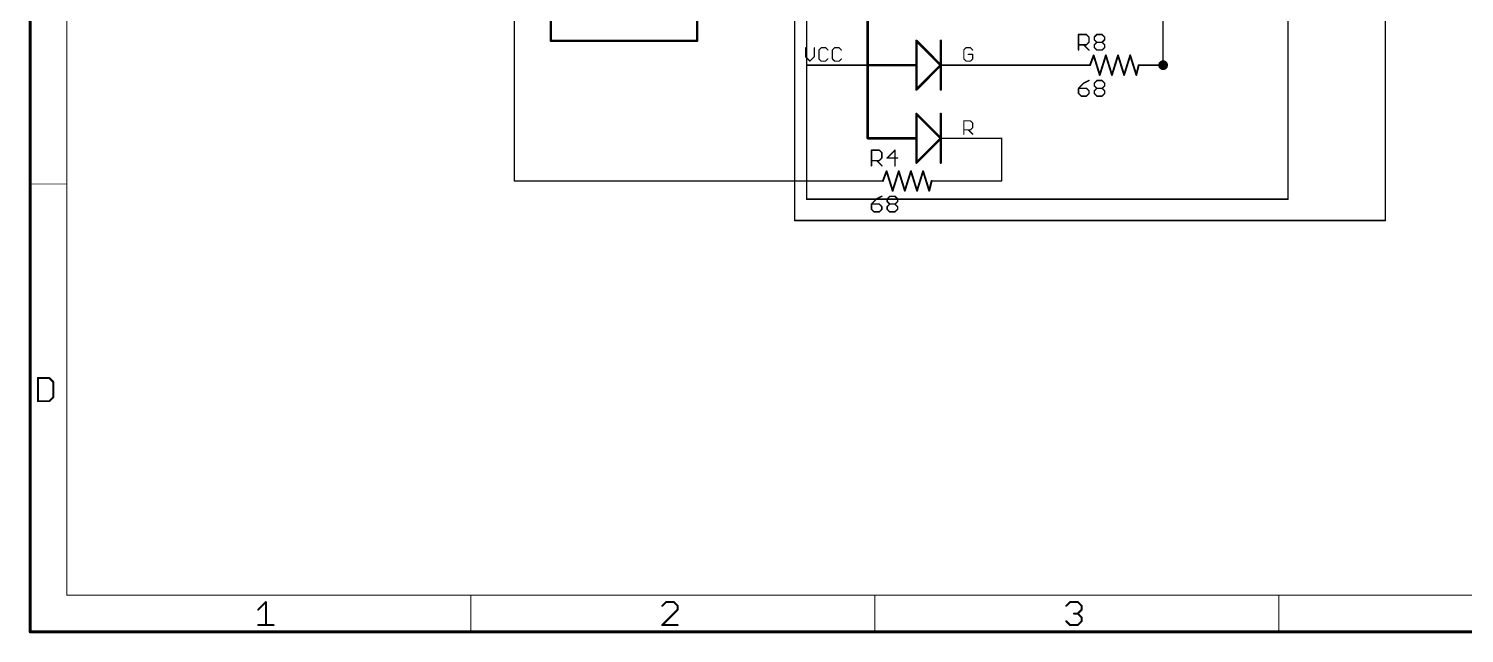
# Model space of a CAD drawing. Extents: x -4 to 257, y -4 to 175.
# Drawn here: x -4 to 145.7, y -4.3 to 58.7 of the extents above; entities that cross this region are included whole.
import ezdxf

# ---------------------------------------------------------------- set-up
doc = ezdxf.new("R2010")
doc.units = 0
for name, color, linetype in [('91', 94, 'CONTINUOUS'), ('94', 14, 'CONTINUOUS'), ('95', 251, 'CONTINUOUS'), ('96', 251, 'CONTINUOUS')]:
    doc.layers.add(name, color=color, linetype=linetype)

msp = doc.modelspace()

# ---------------------------------------------------------------- linework, layer by layer
at = {"layer": '91', "const_width": 0.1524}
for points in [[(137.4775, 105.7275), (137.4775, 38.735)], [(127.3175, 87.9475), (127.3175, 40.9575)], [(46.6725, 42.8625), (46.6725, 84.455)], [(114.3, 54.9275), (114.3, 80.3275)], [(75.8825, 38.735), (75.8825, 62.5475)], [(77.1525, 60.0075), (77.1525, 54.9275)], [(77.1525, 54.9275), (78.4225, 54.9275)], [(77.1525, 40.9575), (77.1525, 54.9275)], [(104.14, 54.9275), (96.2025, 54.9275)], [(96.2025, 47.3075), (97.4725, 47.3075)], [(97.4725, 47.3075), (97.4725, 42.8625)], [(82.55, 42.8625), (46.6725, 42.8625)], [(97.4725, 42.8625), (92.71, 42.8625)], [(127.3175, 40.9575), (77.1525, 40.9575)], [(137.4775, 38.735), (75.8825, 38.735)]]:
    msp.add_lwpolyline(points, dxfattribs=at)
at = {"layer": '91'}
for points, const_width in [([(114.3, 54.6735, 1), (114.3, 55.1815, 1), (114.3, 54.6735)], 0.508), ([(77.1525, 54.9656, 1), (77.1525, 54.8894)], 0.0762), ([(77.1906, 54.9275, 1), (77.1144, 54.9275)], 0.0762), ([(77.1144, 54.9275, 1), (77.1906, 54.9275)], 0.0762), ([(78.4225, 54.8894, 1), (78.4225, 54.9656)], 0.0762), ([(96.2025, 54.9656, 1), (96.2025, 54.8894)], 0.0762), ([(104.14, 54.8894, 1), (104.14, 54.9656)], 0.0762), ([(114.2619, 54.9275, 1), (114.3381, 54.9275)], 0.0762), ([(96.2025, 47.3456, 1), (96.2025, 47.2694)], 0.0762), ([(97.5106, 47.3075, 1), (97.4344, 47.3075)], 0.0762), ([(97.4725, 47.2694, 1), (97.4725, 47.3456)], 0.0762), ([(46.6725, 42.9006, 1), (46.6725, 42.8244)], 0.0762), ([(46.6344, 42.8625, 1), (46.7106, 42.8625)], 0.0762), ([(82.55, 42.8244, 1), (82.55, 42.9006)], 0.0762), ([(92.71, 42.9006, 1), (92.71, 42.8244)], 0.0762), ([(97.4344, 42.8625, 1), (97.5106, 42.8625)], 0.0762), ([(97.4725, 42.8244, 1), (97.4725, 42.9006)], 0.0762), ([(77.1525, 40.9956, 1), (77.1525, 40.9194)], 0.0762), ([(77.1144, 40.9575, 1), (77.1906, 40.9575)], 0.0762), ([(127.2794, 40.9575, 1), (127.3556, 40.9575)], 0.0762), ([(127.3175, 40.9194, 1), (127.3175, 40.9956)], 0.0762), ([(75.8825, 38.7731, 1), (75.8825, 38.6969)], 0.0762), ([(75.8444, 38.735, 1), (75.9206, 38.735)], 0.0762), ([(137.4394, 38.735, 1), (137.5156, 38.735)], 0.0762), ([(137.4775, 38.6969, 1), (137.4775, 38.7731)], 0.0762)]:
    msp.add_lwpolyline(points, format="xyb", dxfattribs=dict(at, const_width=const_width))
at = {"layer": '94'}
for points, const_width in [([(-3.81, 174.9425), (-3.81, -4.1275)], 0.3), ([(0, 171.1325), (0, -0.3175)], 0.1), ([(50.4825, 57.4675), (50.4825, 80.3275)], 0.254), ([(65.7225, 80.3275), (65.7225, 57.4675)], 0.254), ([(83.5025, 54.9275), (83.5025, 62.5475)], 0.254), ([(65.7225, 57.4675), (50.4825, 57.4675)], 0.254), ([(88.5825, 54.9275), (88.5825, 57.4675)], 0.254), ([(88.5825, 57.4675), (91.1225, 54.9275)], 0.254), ([(91.1225, 52.3875), (91.1225, 57.4675)], 0.254), ([(106.68, 54.9275), (107.061, 55.9435)], 0.2032), ([(107.061, 55.9435), (107.696, 53.9115)], 0.2032), ([(107.696, 53.9115), (108.331, 55.9435)], 0.2032), ([(108.331, 55.9435), (108.966, 53.9115)], 0.2032), ([(108.966, 53.9115), (109.601, 55.9435)], 0.2032), ([(109.601, 55.9435), (110.236, 53.9115)], 0.2032), ([(110.236, 53.9115), (110.871, 55.9435)], 0.2032), ([(110.871, 55.9435), (111.506, 53.9115)], 0.2032), ([(78.4225, 54.9275), (83.5025, 54.9275)], 0.1524), ([(83.5025, 47.3075), (83.5025, 54.9275)], 0.254), ([(88.5825, 54.9275), (83.5025, 54.9275)], 0.254), ([(91.1225, 54.9275), (88.5825, 52.3875)], 0.254), ([(88.5825, 52.3875), (88.5825, 54.9275)], 0.254), ([(96.2025, 54.9275), (91.1225, 54.9275)], 0.1524), ([(104.14, 54.9275), (106.68, 54.9275)], 0.1524), ([(111.506, 53.9115), (111.76, 54.9275)], 0.2032), ([(114.3, 54.9275), (111.76, 54.9275)], 0.1524), ([(88.5825, 47.3075), (88.5825, 49.8475)], 0.254), ([(88.5825, 49.8475), (91.1225, 47.3075)], 0.254), ([(91.1225, 44.7675), (91.1225, 49.8475)], 0.254), ([(88.5825, 47.3075), (83.5025, 47.3075)], 0.254), ([(91.1225, 47.3075), (88.5825, 44.7675)], 0.254), ([(88.5825, 44.7675), (88.5825, 47.3075)], 0.254), ([(96.2025, 47.3075), (91.1225, 47.3075)], 0.1524), ([(85.09, 42.8625), (85.471, 43.8785)], 0.2032), ([(85.471, 43.8785), (86.106, 41.8465)], 0.2032), ([(86.106, 41.8465), (86.741, 43.8785)], 0.2032), ([(86.741, 43.8785), (87.376, 41.8465)], 0.2032), ([(87.376, 41.8465), (88.011, 43.8785)], 0.2032), ([(88.011, 43.8785), (88.646, 41.8465)], 0.2032), ([(88.646, 41.8465), (89.281, 43.8785)], 0.2032), ([(89.281, 43.8785), (89.916, 41.8465)], 0.2032), ([(-3.81, 42.545), (0, 42.545)], 0.1), ([(82.55, 42.8625), (85.09, 42.8625)], 0.1524), ([(89.916, 41.8465), (90.17, 42.8625)], 0.2032), ([(92.71, 42.8625), (90.17, 42.8625)], 0.1524), ([(-3.005, 22.3192), (-3.005, 19.9104)], 0.2032), ([(-1.8006, 22.3192), (-3.005, 22.3192)], 0.2032), ([(-1.3991, 21.9177), (-1.8006, 22.3192)], 0.2032), ([(-1.3991, 20.3118), (-1.3991, 21.9177)], 0.2032), ([(-3.005, 19.9104), (-1.8006, 19.9104)], 0.2032), ([(-1.8006, 19.9104), (-1.3991, 20.3118)], 0.2032), ([(0, -0.3175), (252.73, -0.3175)], 0.1), ([(19.9608, -1.82), (20.7638, -1.017)], 0.2032), ([(20.7638, -1.017), (20.7638, -3.4259)], 0.2032), ([(42.1217, -4.1275), (42.1217, -0.3175)], 0.1), ([(62.484, -1.017), (62.0825, -1.4185)], 0.2032), ([(63.2869, -1.017), (62.484, -1.017)], 0.2032), ([(63.6884, -1.4185), (63.2869, -1.017)], 0.2032), ([(63.6884, -1.82), (63.6884, -1.4185)], 0.2032), ([(84.2433, -4.1275), (84.2433, -0.3175)], 0.1), ([(104.2041, -1.4185), (104.6056, -1.017)], 0.2032), ([(104.6056, -1.017), (105.4086, -1.017)], 0.2032), ([(105.4086, -1.017), (105.81, -1.4185)], 0.2032), ([(105.81, -1.4185), (105.81, -1.82)], 0.2032), ([(126.365, -4.1275), (126.365, -0.3175)], 0.1), ([(62.0825, -3.4259), (63.6884, -1.82)], 0.2032), ([(104.6056, -3.4259), (104.2041, -3.0244)], 0.2032), ([(105.4086, -2.2215), (105.0071, -2.2215)], 0.2032), ([(105.81, -1.82), (105.4086, -2.2215)], 0.2032), ([(105.4086, -2.2215), (105.81, -2.623)], 0.2032), ([(105.81, -3.0244), (105.4086, -3.4259)], 0.2032), ([(105.81, -2.623), (105.81, -3.0244)], 0.2032), ([(-3.81, -4.1275), (256.54, -4.1275)], 0.3), ([(19.9608, -3.4259), (21.5667, -3.4259)], 0.2032), ([(63.6884, -3.4259), (62.0825, -3.4259)], 0.2032), ([(105.4086, -3.4259), (104.6056, -3.4259)], 0.2032)]:
    msp.add_lwpolyline(points, dxfattribs=dict(at, const_width=const_width))
for points, const_width in [([(50.4825, 57.531, 1), (50.4825, 57.404)], 0.127), ([(50.419, 57.4675, 1), (50.546, 57.4675)], 0.127), ([(65.659, 57.4675, 1), (65.786, 57.4675)], 0.127), ([(65.7225, 57.404, 1), (65.7225, 57.531)], 0.127), ([(88.646, 57.4675, 1), (88.519, 57.4675)], 0.127), ([(88.6274, 57.5124, 1), (88.5376, 57.4226)], 0.127), ([(91.186, 57.4675, 1), (91.059, 57.4675)], 0.127), ([(107.1095, 55.9587, 1), (107.0125, 55.9283)], 0.1016), ([(107.1086, 55.9257, 1), (107.0134, 55.9613)], 0.1016), ([(108.3795, 55.9587, 1), (108.2825, 55.9283)], 0.1016), ([(108.3795, 55.9283, 1), (108.2825, 55.9587)], 0.1016), ([(109.6495, 55.9587, 1), (109.5525, 55.9283)], 0.1016), ([(109.6495, 55.9283, 1), (109.5525, 55.9587)], 0.1016), ([(110.9195, 55.9587, 1), (110.8225, 55.9283)], 0.1016), ([(110.9195, 55.9283, 1), (110.8225, 55.9587)], 0.1016), ([(78.4225, 54.9656, 1), (78.4225, 54.8894)], 0.0762), ([(83.566, 54.9275, 1), (83.439, 54.9275)], 0.127), ([(83.5025, 54.991, 1), (83.5025, 54.864)], 0.127), ([(83.439, 54.9275, 1), (83.566, 54.9275)], 0.127), ([(83.5025, 54.8894, 1), (83.5025, 54.9656)], 0.0762), ([(88.646, 54.9275, 1), (88.519, 54.9275)], 0.127), ([(88.519, 54.9275, 1), (88.646, 54.9275)], 0.127), ([(88.5825, 54.864, 1), (88.5825, 54.991)], 0.127), ([(91.1674, 54.8826, 1), (91.0776, 54.9724)], 0.127), ([(91.0776, 54.8826, 1), (91.1674, 54.9724)], 0.127), ([(91.1225, 54.9656, 1), (91.1225, 54.8894)], 0.0762), ([(96.2025, 54.8894, 1), (96.2025, 54.9656)], 0.0762), ([(104.14, 54.9656, 1), (104.14, 54.8894)], 0.0762), ([(106.6324, 54.9453, 1), (106.7276, 54.9097)], 0.1016), ([(106.68, 54.8894, 1), (106.68, 54.9656)], 0.0762), ([(107.6475, 53.9267, 1), (107.7445, 53.8963)], 0.1016), ([(107.6475, 53.8963, 1), (107.7445, 53.9267)], 0.1016), ([(108.9175, 53.9267, 1), (109.0145, 53.8963)], 0.1016), ([(108.9175, 53.8963, 1), (109.0145, 53.9267)], 0.1016), ([(110.1875, 53.9267, 1), (110.2845, 53.8963)], 0.1016), ([(110.1875, 53.8963, 1), (110.2845, 53.9267)], 0.1016), ([(111.4567, 53.9238, 1), (111.5553, 53.8992)], 0.1016), ([(111.4575, 53.8963, 1), (111.5545, 53.9267)], 0.1016), ([(111.8093, 54.9152, 1), (111.7107, 54.9398)], 0.1016), ([(111.76, 54.9656, 1), (111.76, 54.8894)], 0.0762), ([(114.3, 54.8894, 1), (114.3, 54.9656)], 0.0762), ([(88.5376, 52.4324, 1), (88.6274, 52.3426)], 0.127), ([(88.519, 52.3875, 1), (88.646, 52.3875)], 0.127), ([(91.059, 52.3875, 1), (91.186, 52.3875)], 0.127), ([(88.646, 49.8475, 1), (88.519, 49.8475)], 0.127), ([(88.6274, 49.8924, 1), (88.5376, 49.8026)], 0.127), ([(91.186, 49.8475, 1), (91.059, 49.8475)], 0.127), ([(83.5025, 47.371, 1), (83.5025, 47.244)], 0.127), ([(83.439, 47.3075, 1), (83.566, 47.3075)], 0.127), ([(88.646, 47.3075, 1), (88.519, 47.3075)], 0.127), ([(88.519, 47.3075, 1), (88.646, 47.3075)], 0.127), ([(88.5825, 47.244, 1), (88.5825, 47.371)], 0.127), ([(91.1674, 47.2626, 1), (91.0776, 47.3524)], 0.127), ([(91.0776, 47.2626, 1), (91.1674, 47.3524)], 0.127), ([(91.1225, 47.3456, 1), (91.1225, 47.2694)], 0.0762), ([(96.2025, 47.2694, 1), (96.2025, 47.3456)], 0.0762), ([(85.5195, 43.8937, 1), (85.4225, 43.8633)], 0.1016), ([(85.5186, 43.8607, 1), (85.4234, 43.8963)], 0.1016), ([(86.7895, 43.8937, 1), (86.6925, 43.8633)], 0.1016), ([(86.7895, 43.8633, 1), (86.6925, 43.8937)], 0.1016), ([(88.0595, 43.8937, 1), (87.9625, 43.8633)], 0.1016), ([(88.0595, 43.8633, 1), (87.9625, 43.8937)], 0.1016), ([(88.5376, 44.8124, 1), (88.6274, 44.7226)], 0.127), ([(88.519, 44.7675, 1), (88.646, 44.7675)], 0.127), ([(89.3295, 43.8937, 1), (89.2325, 43.8633)], 0.1016), ([(89.3295, 43.8633, 1), (89.2325, 43.8937)], 0.1016), ([(91.059, 44.7675, 1), (91.186, 44.7675)], 0.127), ([(-3.81, 42.57, 1), (-3.81, 42.52)], 0.05), ([(0, 42.52, 1), (0, 42.57)], 0.05), ([(82.55, 42.9006, 1), (82.55, 42.8244)], 0.0762), ([(85.0424, 42.8803, 1), (85.1376, 42.8447)], 0.1016), ([(85.09, 42.8244, 1), (85.09, 42.9006)], 0.0762), ([(86.0575, 41.8617, 1), (86.1545, 41.8313)], 0.1016), ([(86.0575, 41.8313, 1), (86.1545, 41.8617)], 0.1016), ([(87.3275, 41.8617, 1), (87.4245, 41.8313)], 0.1016), ([(87.3275, 41.8313, 1), (87.4245, 41.8617)], 0.1016), ([(88.5975, 41.8617, 1), (88.6945, 41.8313)], 0.1016), ([(88.5975, 41.8313, 1), (88.6945, 41.8617)], 0.1016), ([(89.8667, 41.8588, 1), (89.9653, 41.8342)], 0.1016), ([(89.8675, 41.8313, 1), (89.9645, 41.8617)], 0.1016), ([(90.2193, 42.8502, 1), (90.1207, 42.8748)], 0.1016), ([(90.17, 42.9006, 1), (90.17, 42.8244)], 0.0762), ([(92.71, 42.8244, 1), (92.71, 42.9006)], 0.0762), ([(-2.9542, 22.3192, 1), (-3.0558, 22.3192)], 0.1016), ([(-3.005, 22.37, 1), (-3.005, 22.2684)], 0.1016), ([(-1.7647, 22.3551, 1), (-1.8365, 22.2833)], 0.1016), ([(-1.8006, 22.2684, 1), (-1.8006, 22.37)], 0.1016), ([(-1.3483, 21.9177, 1), (-1.4499, 21.9177)], 0.1016), ([(-1.435, 21.8818, 1), (-1.3632, 21.9537)], 0.1016), ([(-3.0558, 19.9104, 1), (-2.9542, 19.9104)], 0.1016), ([(-3.005, 19.9611, 1), (-3.005, 19.8596)], 0.1016), ([(-1.8365, 19.9463, 1), (-1.7647, 19.8744)], 0.1016), ([(-1.8006, 19.8596, 1), (-1.8006, 19.9611)], 0.1016), ([(-1.4499, 20.3118, 1), (-1.3483, 20.3118)], 0.1016), ([(-1.3632, 20.2759, 1), (-1.435, 20.3477)], 0.1016), ([(0, -0.2925, 1), (0, -0.3425)], 0.05), ([(-0.025, -0.3175, 1), (0.025, -0.3175)], 0.05), ([(20.8146, -1.017, 1), (20.713, -1.017)], 0.1016), ([(20.7997, -1.053, 1), (20.7278, -0.9811)], 0.1016), ([(42.1467, -0.3175, 1), (42.0967, -0.3175)], 0.05), ([(62.0466, -1.3826, 1), (62.1184, -1.4544)], 0.1016), ([(62.484, -0.9662, 1), (62.484, -1.0678)], 0.1016), ([(62.5199, -1.053, 1), (62.448, -0.9811)], 0.1016), ([(63.3228, -0.9811, 1), (63.251, -1.053)], 0.1016), ([(63.2869, -1.0678, 1), (63.2869, -0.9662)], 0.1016), ([(63.7392, -1.4185, 1), (63.6376, -1.4185)], 0.1016), ([(63.6525, -1.4544, 1), (63.7243, -1.3826)], 0.1016), ([(84.2683, -0.3175, 1), (84.2183, -0.3175)], 0.05), ([(104.1682, -1.3826, 1), (104.2401, -1.4544)], 0.1016), ([(104.6056, -0.9662, 1), (104.6056, -1.0678)], 0.1016), ([(104.6415, -1.053, 1), (104.5697, -0.9811)], 0.1016), ([(105.4445, -0.9811, 1), (105.3726, -1.053)], 0.1016), ([(105.4086, -1.0678, 1), (105.4086, -0.9662)], 0.1016), ([(105.8608, -1.4185, 1), (105.7592, -1.4185)], 0.1016), ([(105.7741, -1.4544, 1), (105.846, -1.3826)], 0.1016), ([(126.39, -0.3175, 1), (126.34, -0.3175)], 0.05), ([(19.9249, -1.7841, 1), (19.9967, -1.8559)], 0.1016), ([(63.6376, -1.82, 1), (63.7392, -1.82)], 0.1016), ([(63.7243, -1.8559, 1), (63.6525, -1.7841)], 0.1016), ([(104.2401, -2.9885, 1), (104.1682, -3.0603)], 0.1016), ([(105.0071, -2.1707, 1), (105.0071, -2.2723)], 0.1016), ([(105.4445, -2.1856, 1), (105.3726, -2.2574)], 0.1016), ([(105.3726, -2.1856, 1), (105.4445, -2.2574)], 0.1016), ([(105.4086, -2.2723, 1), (105.4086, -2.1707)], 0.1016), ([(105.7592, -1.82, 1), (105.8608, -1.82)], 0.1016), ([(105.8608, -2.623, 1), (105.7592, -2.623)], 0.1016), ([(105.7592, -3.0244, 1), (105.8608, -3.0244)], 0.1016), ([(105.846, -1.8559, 1), (105.7741, -1.7841)], 0.1016), ([(105.7741, -2.6589, 1), (105.846, -2.587)], 0.1016), ([(105.846, -3.0603, 1), (105.7741, -2.9885)], 0.1016), ([(-3.81, -4.0525, 1), (-3.81, -4.2025)], 0.15), ([(-3.885, -4.1275, 1), (-3.735, -4.1275)], 0.15), ([(19.9608, -3.3751, 1), (19.9608, -3.4767)], 0.1016), ([(20.713, -3.4259, 1), (20.8146, -3.4259)], 0.1016), ([(21.5667, -3.4767, 1), (21.5667, -3.3751)], 0.1016), ([(42.0967, -4.1275, 1), (42.1467, -4.1275)], 0.05), ([(62.0825, -3.3751, 1), (62.0825, -3.4767)], 0.1016), ([(62.0466, -3.39, 1), (62.1184, -3.4618)], 0.1016), ([(63.6884, -3.4767, 1), (63.6884, -3.3751)], 0.1016), ([(84.2183, -4.1275, 1), (84.2683, -4.1275)], 0.05), ([(104.6056, -3.3751, 1), (104.6056, -3.4767)], 0.1016), ([(104.5697, -3.4618, 1), (104.6415, -3.39)], 0.1016), ([(105.3726, -3.39, 1), (105.4445, -3.4618)], 0.1016), ([(105.4086, -3.4767, 1), (105.4086, -3.3751)], 0.1016), ([(126.34, -4.1275, 1), (126.39, -4.1275)], 0.05)]:
    msp.add_lwpolyline(points, format="xyb", dxfattribs=dict(at, const_width=const_width))
at = {"layer": '95'}
for points, const_width in [([(105.4862, 56.5023), (105.4862, 58.1293)], 0.1524), ([(105.4862, 58.1293), (106.2997, 58.1293)], 0.1524), ([(106.2997, 57.0446), (105.4862, 57.0446)], 0.1524), ([(106.0285, 57.0446), (106.5709, 56.5023)], 0.1524), ([(106.2997, 58.1293), (106.5709, 57.8581)], 0.1524), ([(106.5709, 57.3158), (106.2997, 57.0446)], 0.1524), ([(106.5709, 57.8581), (106.5709, 57.3158)], 0.1524), ([(107.1234, 57.8581), (107.3945, 58.1293)], 0.1524), ([(107.1234, 57.587), (107.1234, 57.8581)], 0.1524), ([(107.3945, 57.3158), (107.1234, 57.587)], 0.1524), ([(107.1234, 57.0446), (107.3945, 57.3158)], 0.1524), ([(107.1234, 56.7735), (107.1234, 57.0446)], 0.1524), ([(107.3945, 58.1293), (107.9369, 58.1293)], 0.1524), ([(107.3945, 57.3158), (107.9369, 57.3158)], 0.1524), ([(107.9369, 58.1293), (108.208, 57.8581)], 0.1524), ([(108.208, 57.587), (107.9369, 57.3158)], 0.1524), ([(107.9369, 57.3158), (108.208, 57.0446)], 0.1524), ([(108.208, 57.8581), (108.208, 57.587)], 0.1524), ([(108.208, 57.0446), (108.208, 56.7735)], 0.1524), ([(77.0194, 56.7448), (77.0194, 55.8127)], 0.127), ([(77.0194, 55.8127), (77.4854, 55.3466)], 0.127), ([(77.4854, 55.3466), (77.9515, 55.8127)], 0.127), ([(77.9515, 55.8127), (77.9515, 56.7448)], 0.127), ([(78.6557, 56.7448), (78.4226, 56.5118)], 0.127), ([(78.4226, 56.5118), (78.4226, 55.5796)], 0.127), ([(78.4226, 55.5796), (78.6557, 55.3466)], 0.127), ([(79.1217, 56.7448), (78.6557, 56.7448)], 0.127), ([(78.6557, 55.3466), (79.1217, 55.3466)], 0.127), ([(79.3548, 56.5118), (79.1217, 56.7448)], 0.127), ([(79.1217, 55.3466), (79.3548, 55.5796)], 0.127), ([(80.059, 56.7448), (79.8259, 56.5118)], 0.127), ([(79.8259, 56.5118), (79.8259, 55.5796)], 0.127), ([(79.8259, 55.5796), (80.059, 55.3466)], 0.127), ([(80.525, 56.7448), (80.059, 56.7448)], 0.127), ([(80.059, 55.3466), (80.525, 55.3466)], 0.127), ([(80.758, 56.5118), (80.525, 56.7448)], 0.127), ([(80.525, 55.3466), (80.758, 55.5796)], 0.127), ([(93.7558, 56.7448), (93.5228, 56.5118)], 0.127), ([(93.5228, 56.5118), (93.5228, 55.5796)], 0.127), ([(93.5228, 55.5796), (93.7558, 55.3466)], 0.127), ([(94.2219, 56.7448), (93.7558, 56.7448)], 0.127), ([(93.7558, 55.3466), (94.2219, 55.3466)], 0.127), ([(94.4549, 56.0457), (93.9889, 56.0457)], 0.127), ([(94.4549, 56.5118), (94.2219, 56.7448)], 0.127), ([(94.2219, 55.3466), (94.4549, 55.5796)], 0.127), ([(94.4549, 55.5796), (94.4549, 56.0457)], 0.127), ([(107.3945, 56.5023), (107.1234, 56.7735)], 0.1524), ([(107.9369, 56.5023), (107.3945, 56.5023)], 0.1524), ([(108.208, 56.7735), (107.9369, 56.5023)], 0.1524), ([(93.5228, 47.7266), (93.5228, 49.1248)], 0.127), ([(93.5228, 49.1248), (94.2219, 49.1248)], 0.127), ([(94.2219, 48.1927), (93.5228, 48.1927)], 0.127), ([(93.9889, 48.1927), (94.4549, 47.7266)], 0.127), ([(94.2219, 49.1248), (94.4549, 48.8918)], 0.127), ([(94.4549, 48.4257), (94.2219, 48.1927)], 0.127), ([(94.4549, 48.8918), (94.4549, 48.4257)], 0.127), ([(83.8962, 44.4373), (83.8962, 46.0643)], 0.1524), ([(83.8962, 46.0643), (84.7097, 46.0643)], 0.1524), ([(84.7097, 44.9796), (83.8962, 44.9796)], 0.1524), ([(84.4385, 44.9796), (84.9809, 44.4373)], 0.1524), ([(84.7097, 46.0643), (84.9809, 45.7931)], 0.1524), ([(84.9809, 45.2508), (84.7097, 44.9796)], 0.1524), ([(84.9809, 45.7931), (84.9809, 45.2508)], 0.1524), ([(86.3469, 46.0643), (85.5334, 45.2508)], 0.1524), ([(85.5334, 45.2508), (86.618, 45.2508)], 0.1524), ([(86.3469, 44.4373), (86.3469, 46.0643)], 0.1524)]:
    msp.add_lwpolyline(points, dxfattribs=dict(at, const_width=const_width))
for points, const_width in [([(105.5243, 58.1293, 1), (105.4481, 58.1293)], 0.0762), ([(105.4862, 58.1674, 1), (105.4862, 58.0912)], 0.0762), ([(105.4862, 57.0827, 1), (105.4862, 57.0065)], 0.0762), ([(106.0555, 57.0716, 1), (106.0016, 57.0177)], 0.0762), ([(106.3266, 58.1562, 1), (106.2728, 58.1023)], 0.0762), ([(106.2728, 57.0716, 1), (106.3266, 57.0177)], 0.0762), ([(106.2997, 58.0912, 1), (106.2997, 58.1674)], 0.0762), ([(106.2997, 57.0065, 1), (106.2997, 57.0827)], 0.0762), ([(106.609, 57.8581, 1), (106.5328, 57.8581)], 0.0762), ([(106.5328, 57.3158, 1), (106.609, 57.3158)], 0.0762), ([(106.5439, 57.8312, 1), (106.5978, 57.8851)], 0.0762), ([(106.5978, 57.2889, 1), (106.5439, 57.3427)], 0.0762), ([(107.0964, 57.8851, 1), (107.1503, 57.8312)], 0.0762), ([(107.1503, 57.6139, 1), (107.0964, 57.56)], 0.0762), ([(107.0964, 57.0716, 1), (107.1503, 57.0177)], 0.0762), ([(107.1615, 57.8581, 1), (107.0853, 57.8581)], 0.0762), ([(107.0853, 57.587, 1), (107.1615, 57.587)], 0.0762), ([(107.1615, 57.0446, 1), (107.0853, 57.0446)], 0.0762), ([(107.3945, 58.1674, 1), (107.3945, 58.0912)], 0.0762), ([(107.3945, 57.3539, 1), (107.3945, 57.2777)], 0.0762), ([(107.4215, 58.1023, 1), (107.3676, 58.1562)], 0.0762), ([(107.4215, 57.2889, 1), (107.3676, 57.3427)], 0.0762), ([(107.3676, 57.2889, 1), (107.4215, 57.3427)], 0.0762), ([(107.9638, 58.1562, 1), (107.9099, 58.1023)], 0.0762), ([(107.9638, 57.3427, 1), (107.9099, 57.2889)], 0.0762), ([(107.9099, 57.3427, 1), (107.9638, 57.2889)], 0.0762), ([(107.9369, 58.0912, 1), (107.9369, 58.1674)], 0.0762), ([(107.9369, 57.2777, 1), (107.9369, 57.3539)], 0.0762), ([(108.2461, 57.8581, 1), (108.1699, 57.8581)], 0.0762), ([(108.1699, 57.587, 1), (108.2461, 57.587)], 0.0762), ([(108.2461, 57.0446, 1), (108.1699, 57.0446)], 0.0762), ([(108.1811, 57.8312, 1), (108.235, 57.8851)], 0.0762), ([(108.235, 57.56, 1), (108.1811, 57.6139)], 0.0762), ([(108.1811, 57.0177, 1), (108.235, 57.0716)], 0.0762), ([(77.0511, 56.7448, 1), (76.9876, 56.7448)], 0.0635), ([(76.9876, 55.8127, 1), (77.0511, 55.8127)], 0.0635), ([(77.0418, 55.8351, 1), (76.9969, 55.7902)], 0.0635), ([(77.463, 55.3691, 1), (77.5079, 55.3241)], 0.0635), ([(77.463, 55.3241, 1), (77.5079, 55.3691)], 0.0635), ([(77.9832, 56.7448, 1), (77.9197, 56.7448)], 0.0635), ([(77.9197, 55.8127, 1), (77.9832, 55.8127)], 0.0635), ([(77.9739, 55.7902, 1), (77.929, 55.8351)], 0.0635), ([(78.4544, 56.5118, 1), (78.3909, 56.5118)], 0.0635), ([(78.3909, 55.5796, 1), (78.4544, 55.5796)], 0.0635), ([(78.4002, 56.5342, 1), (78.4451, 56.4893)], 0.0635), ([(78.4451, 55.6021, 1), (78.4002, 55.5572)], 0.0635), ([(78.6557, 55.3784, 1), (78.6557, 55.3148)], 0.0635), ([(78.6557, 56.7765, 1), (78.6557, 56.713)], 0.0635), ([(78.6781, 56.7223, 1), (78.6332, 56.7672)], 0.0635), ([(78.6332, 55.3241, 1), (78.6781, 55.3691)], 0.0635), ([(79.0993, 55.3691, 1), (79.1442, 55.3241)], 0.0635), ([(79.1442, 56.7672, 1), (79.0993, 56.7223)], 0.0635), ([(79.1217, 56.713, 1), (79.1217, 56.7765)], 0.0635), ([(79.1217, 55.3148, 1), (79.1217, 55.3784)], 0.0635), ([(79.3323, 56.4893, 1), (79.3772, 56.5342)], 0.0635), ([(79.3772, 55.5572, 1), (79.3323, 55.6021)], 0.0635), ([(79.8577, 56.5118, 1), (79.7942, 56.5118)], 0.0635), ([(79.8035, 56.5342, 1), (79.8484, 56.4893)], 0.0635), ([(79.8484, 55.6021, 1), (79.8035, 55.5572)], 0.0635), ([(79.7942, 55.5796, 1), (79.8577, 55.5796)], 0.0635), ([(80.059, 55.3784, 1), (80.059, 55.3148)], 0.0635), ([(80.059, 56.7765, 1), (80.059, 56.713)], 0.0635), ([(80.0814, 56.7223, 1), (80.0365, 56.7672)], 0.0635), ([(80.0365, 55.3241, 1), (80.0814, 55.3691)], 0.0635), ([(80.5026, 55.3691, 1), (80.5475, 55.3241)], 0.0635), ([(80.5475, 56.7672, 1), (80.5026, 56.7223)], 0.0635), ([(80.525, 56.713, 1), (80.525, 56.7765)], 0.0635), ([(80.525, 55.3148, 1), (80.525, 55.3784)], 0.0635), ([(80.7356, 56.4893, 1), (80.7805, 56.5342)], 0.0635), ([(80.7805, 55.5572, 1), (80.7356, 55.6021)], 0.0635), ([(93.5003, 56.5342, 1), (93.5453, 56.4893)], 0.0635), ([(93.5453, 55.6021, 1), (93.5003, 55.5572)], 0.0635), ([(93.5546, 56.5118, 1), (93.4911, 56.5118)], 0.0635), ([(93.4911, 55.5796, 1), (93.5546, 55.5796)], 0.0635), ([(93.7558, 55.3784, 1), (93.7558, 55.3148)], 0.0635), ([(93.7558, 56.7765, 1), (93.7558, 56.713)], 0.0635), ([(93.7783, 56.7223, 1), (93.7334, 56.7672)], 0.0635), ([(93.7334, 55.3241, 1), (93.7783, 55.3691)], 0.0635), ([(93.9889, 56.0774, 1), (93.9889, 56.0139)], 0.0635), ([(94.1994, 55.3691, 1), (94.2443, 55.3241)], 0.0635), ([(94.2443, 56.7672, 1), (94.1994, 56.7223)], 0.0635), ([(94.2219, 56.713, 1), (94.2219, 56.7765)], 0.0635), ([(94.2219, 55.3148, 1), (94.2219, 55.3784)], 0.0635), ([(94.4867, 56.0457, 1), (94.4232, 56.0457)], 0.0635), ([(94.4232, 55.5796, 1), (94.4867, 55.5796)], 0.0635), ([(94.4325, 56.4893, 1), (94.4774, 56.5342)], 0.0635), ([(94.4774, 55.5572, 1), (94.4325, 55.6021)], 0.0635), ([(94.4549, 56.0139, 1), (94.4549, 56.0774)], 0.0635), ([(105.4481, 56.5023, 1), (105.5243, 56.5023)], 0.0762), ([(106.5439, 56.4754, 1), (106.5978, 56.5292)], 0.0762), ([(107.1503, 56.8004, 1), (107.0964, 56.7465)], 0.0762), ([(107.0853, 56.7735, 1), (107.1615, 56.7735)], 0.0762), ([(107.3945, 56.5404, 1), (107.3945, 56.4642)], 0.0762), ([(107.3676, 56.4754, 1), (107.4215, 56.5292)], 0.0762), ([(107.9099, 56.5292, 1), (107.9638, 56.4754)], 0.0762), ([(107.9369, 56.4642, 1), (107.9369, 56.5404)], 0.0762), ([(108.1699, 56.7735, 1), (108.2461, 56.7735)], 0.0762), ([(108.235, 56.7465, 1), (108.1811, 56.8004)], 0.0762), ([(93.5228, 49.1565, 1), (93.5228, 49.093)], 0.0635), ([(93.5228, 48.2244, 1), (93.5228, 48.1609)], 0.0635), ([(93.5546, 49.1248, 1), (93.4911, 49.1248)], 0.0635), ([(94.0113, 48.2151, 1), (93.9664, 48.1702)], 0.0635), ([(94.2443, 49.1472, 1), (94.1994, 49.1023)], 0.0635), ([(94.1994, 48.2151, 1), (94.2443, 48.1702)], 0.0635), ([(94.2219, 49.093, 1), (94.2219, 49.1565)], 0.0635), ([(94.2219, 48.1609, 1), (94.2219, 48.2244)], 0.0635), ([(94.4867, 48.8918, 1), (94.4232, 48.8918)], 0.0635), ([(94.4232, 48.4257, 1), (94.4867, 48.4257)], 0.0635), ([(94.4325, 48.8693, 1), (94.4774, 48.9142)], 0.0635), ([(94.4774, 48.4032, 1), (94.4325, 48.4481)], 0.0635), ([(93.4911, 47.7266, 1), (93.5546, 47.7266)], 0.0635), ([(94.4325, 47.7041, 1), (94.4774, 47.7491)], 0.0635), ([(83.9343, 46.0643, 1), (83.8581, 46.0643)], 0.0762), ([(83.8962, 46.1024, 1), (83.8962, 46.0262)], 0.0762), ([(83.8962, 45.0177, 1), (83.8962, 44.9415)], 0.0762), ([(84.4655, 45.0066, 1), (84.4116, 44.9527)], 0.0762), ([(84.7366, 46.0912, 1), (84.6828, 46.0373)], 0.0762), ([(84.6828, 45.0066, 1), (84.7366, 44.9527)], 0.0762), ([(84.7097, 46.0262, 1), (84.7097, 46.1024)], 0.0762), ([(84.7097, 44.9415, 1), (84.7097, 45.0177)], 0.0762), ([(85.019, 45.7931, 1), (84.9428, 45.7931)], 0.0762), ([(84.9428, 45.2508, 1), (85.019, 45.2508)], 0.0762), ([(84.9539, 45.7662, 1), (85.0078, 45.8201)], 0.0762), ([(85.0078, 45.2239, 1), (84.9539, 45.2777)], 0.0762), ([(85.5334, 45.2889, 1), (85.5334, 45.2127)], 0.0762), ([(85.5064, 45.2777, 1), (85.5603, 45.2239)], 0.0762), ([(86.385, 46.0643, 1), (86.3088, 46.0643)], 0.0762), ([(86.3738, 46.0373, 1), (86.3199, 46.0912)], 0.0762), ([(86.618, 45.2127, 1), (86.618, 45.2889)], 0.0762), ([(83.8581, 44.4373, 1), (83.9343, 44.4373)], 0.0762), ([(84.9539, 44.4104, 1), (85.0078, 44.4642)], 0.0762), ([(86.3088, 44.4373, 1), (86.385, 44.4373)], 0.0762)]:
    msp.add_lwpolyline(points, format="xyb", dxfattribs=dict(at, const_width=const_width))
at = {"layer": '96', "const_width": 0.1524}
for points in [[(106.0285, 53.0575), (105.4862, 52.5152)], [(105.4862, 52.5152), (105.4862, 51.9729)], [(106.2997, 52.5152), (105.4862, 52.5152)], [(106.5709, 53.3287), (106.0285, 53.0575)], [(106.5709, 52.244), (106.2997, 52.5152)], [(107.1234, 53.0575), (107.3945, 53.3287)], [(107.1234, 52.7864), (107.1234, 53.0575)], [(107.3945, 52.5152), (107.1234, 52.7864)], [(107.1234, 52.244), (107.3945, 52.5152)], [(107.3945, 53.3287), (107.9369, 53.3287)], [(107.3945, 52.5152), (107.9369, 52.5152)], [(107.9369, 53.3287), (108.208, 53.0575)], [(108.208, 52.7864), (107.9369, 52.5152)], [(107.9369, 52.5152), (108.208, 52.244)], [(108.208, 53.0575), (108.208, 52.7864)], [(105.4862, 51.9729), (105.7574, 51.7017)], [(105.7574, 51.7017), (106.2997, 51.7017)], [(106.2997, 51.7017), (106.5709, 51.9729)], [(106.5709, 51.9729), (106.5709, 52.244)], [(107.1234, 51.9729), (107.1234, 52.244)], [(107.3945, 51.7017), (107.1234, 51.9729)], [(107.9369, 51.7017), (107.3945, 51.7017)], [(108.208, 51.9729), (107.9369, 51.7017)], [(108.208, 52.244), (108.208, 51.9729)], [(84.4385, 40.9925), (83.8962, 40.4502)], [(83.8962, 40.4502), (83.8962, 39.9079)], [(84.7097, 40.4502), (83.8962, 40.4502)], [(84.9809, 41.2637), (84.4385, 40.9925)], [(84.9809, 40.179), (84.7097, 40.4502)], [(85.5334, 40.9925), (85.8045, 41.2637)], [(85.5334, 40.7214), (85.5334, 40.9925)], [(85.8045, 40.4502), (85.5334, 40.7214)], [(85.5334, 40.179), (85.8045, 40.4502)], [(85.8045, 41.2637), (86.3469, 41.2637)], [(85.8045, 40.4502), (86.3469, 40.4502)], [(86.3469, 41.2637), (86.618, 40.9925)], [(86.618, 40.7214), (86.3469, 40.4502)], [(86.3469, 40.4502), (86.618, 40.179)], [(86.618, 40.9925), (86.618, 40.7214)], [(83.8962, 39.9079), (84.1674, 39.6367)], [(84.1674, 39.6367), (84.7097, 39.6367)], [(84.7097, 39.6367), (84.9809, 39.9079)], [(84.9809, 39.9079), (84.9809, 40.179)], [(85.5334, 39.9079), (85.5334, 40.179)], [(85.8045, 39.6367), (85.5334, 39.9079)], [(86.3469, 39.6367), (85.8045, 39.6367)], [(86.618, 39.9079), (86.3469, 39.6367)], [(86.618, 40.179), (86.618, 39.9079)]]:
    msp.add_lwpolyline(points, dxfattribs=at)
at = {"layer": '96', "const_width": 0.0762}
for points in [[(105.5243, 52.5152, 1), (105.4481, 52.5152)], [(105.4862, 52.5533, 1), (105.4862, 52.4771)], [(105.4593, 52.5421, 1), (105.5131, 52.4883)], [(106.0115, 53.0916, 1), (106.0456, 53.0234)], [(106.0555, 53.0306, 1), (106.0016, 53.0845)], [(106.3266, 52.5421, 1), (106.2728, 52.4883)], [(106.2997, 52.4771, 1), (106.2997, 52.5533)], [(106.5879, 53.2946, 1), (106.5538, 53.3628)], [(107.0964, 53.0845, 1), (107.1503, 53.0306)], [(107.1503, 52.8133, 1), (107.0964, 52.7594)], [(107.1615, 53.0575, 1), (107.0853, 53.0575)], [(107.0853, 52.7864, 1), (107.1615, 52.7864)], [(107.3945, 53.3668, 1), (107.3945, 53.2906)], [(107.3945, 52.5533, 1), (107.3945, 52.4771)], [(107.4215, 53.3017, 1), (107.3676, 53.3556)], [(107.4215, 52.4883, 1), (107.3676, 52.5421)], [(107.3676, 52.4883, 1), (107.4215, 52.5421)], [(107.9638, 53.3556, 1), (107.9099, 53.3017)], [(107.9638, 52.5421, 1), (107.9099, 52.4883)], [(107.9099, 52.5421, 1), (107.9638, 52.4883)], [(107.9369, 53.2906, 1), (107.9369, 53.3668)], [(107.9369, 52.4771, 1), (107.9369, 52.5533)], [(108.2461, 53.0575, 1), (108.1699, 53.0575)], [(108.1699, 52.7864, 1), (108.2461, 52.7864)], [(108.1811, 53.0306, 1), (108.235, 53.0845)], [(108.235, 52.7594, 1), (108.1811, 52.8133)], [(105.5131, 51.9998, 1), (105.4593, 51.9459)], [(105.4481, 51.9729, 1), (105.5243, 51.9729)], [(105.7574, 51.7398, 1), (105.7574, 51.6636)], [(105.7304, 51.6748, 1), (105.7843, 51.7286)], [(106.2728, 51.7286, 1), (106.3266, 51.6748)], [(106.2997, 51.6636, 1), (106.2997, 51.7398)], [(106.609, 52.244, 1), (106.5328, 52.244)], [(106.5328, 51.9729, 1), (106.609, 51.9729)], [(106.5439, 52.2171, 1), (106.5978, 52.271)], [(106.5978, 51.9459, 1), (106.5439, 51.9998)], [(107.0964, 52.271, 1), (107.1503, 52.2171)], [(107.1503, 51.9998, 1), (107.0964, 51.9459)], [(107.1615, 52.244, 1), (107.0853, 52.244)], [(107.0853, 51.9729, 1), (107.1615, 51.9729)], [(107.3945, 51.7398, 1), (107.3945, 51.6636)], [(107.3676, 51.6748, 1), (107.4215, 51.7286)], [(107.9099, 51.7286, 1), (107.9638, 51.6748)], [(107.9369, 51.6636, 1), (107.9369, 51.7398)], [(108.2461, 52.244, 1), (108.1699, 52.244)], [(108.1699, 51.9729, 1), (108.2461, 51.9729)], [(108.1811, 52.2171, 1), (108.235, 52.271)], [(108.235, 51.9459, 1), (108.1811, 51.9998)], [(83.9343, 40.4502, 1), (83.8581, 40.4502)], [(83.8962, 40.4883, 1), (83.8962, 40.4121)], [(83.8693, 40.4771, 1), (83.9231, 40.4233)], [(84.4215, 41.0266, 1), (84.4556, 40.9584)], [(84.4655, 40.9656, 1), (84.4116, 41.0195)], [(84.7366, 40.4771, 1), (84.6828, 40.4233)], [(84.7097, 40.4121, 1), (84.7097, 40.4883)], [(84.9979, 41.2296, 1), (84.9638, 41.2978)], [(85.5064, 41.0195, 1), (85.5603, 40.9656)], [(85.5603, 40.7483, 1), (85.5064, 40.6944)], [(85.5715, 40.9925, 1), (85.4953, 40.9925)], [(85.4953, 40.7214, 1), (85.5715, 40.7214)], [(85.8045, 41.3018, 1), (85.8045, 41.2256)], [(85.8045, 40.4883, 1), (85.8045, 40.4121)], [(85.8315, 41.2367, 1), (85.7776, 41.2906)], [(85.8315, 40.4233, 1), (85.7776, 40.4771)], [(85.7776, 40.4233, 1), (85.8315, 40.4771)], [(86.3738, 41.2906, 1), (86.3199, 41.2367)], [(86.3738, 40.4771, 1), (86.3199, 40.4233)], [(86.3199, 40.4771, 1), (86.3738, 40.4233)], [(86.3469, 41.2256, 1), (86.3469, 41.3018)], [(86.3469, 40.4121, 1), (86.3469, 40.4883)], [(86.6561, 40.9925, 1), (86.5799, 40.9925)], [(86.5799, 40.7214, 1), (86.6561, 40.7214)], [(86.5911, 40.9656, 1), (86.645, 41.0195)], [(86.645, 40.6944, 1), (86.5911, 40.7483)], [(83.9231, 39.9348, 1), (83.8693, 39.8809)], [(83.8581, 39.9079, 1), (83.9343, 39.9079)], [(84.1674, 39.6748, 1), (84.1674, 39.5986)], [(84.1404, 39.6098, 1), (84.1943, 39.6636)], [(84.6828, 39.6636, 1), (84.7366, 39.6098)], [(84.7097, 39.5986, 1), (84.7097, 39.6748)], [(85.019, 40.179, 1), (84.9428, 40.179)], [(84.9428, 39.9079, 1), (85.019, 39.9079)], [(84.9539, 40.1521, 1), (85.0078, 40.206)], [(85.0078, 39.8809, 1), (84.9539, 39.9348)], [(85.5064, 40.206, 1), (85.5603, 40.1521)], [(85.5603, 39.9348, 1), (85.5064, 39.8809)], [(85.5715, 40.179, 1), (85.4953, 40.179)], [(85.4953, 39.9079, 1), (85.5715, 39.9079)], [(85.8045, 39.6748, 1), (85.8045, 39.5986)], [(85.7776, 39.6098, 1), (85.8315, 39.6636)], [(86.3199, 39.6636, 1), (86.3738, 39.6098)], [(86.3469, 39.5986, 1), (86.3469, 39.6748)], [(86.6561, 40.179, 1), (86.5799, 40.179)], [(86.5799, 39.9079, 1), (86.6561, 39.9079)], [(86.5911, 40.1521, 1), (86.645, 40.206)], [(86.645, 39.8809, 1), (86.5911, 39.9348)]]:
    msp.add_lwpolyline(points, format="xyb", dxfattribs=at)

doc.saveas('drawing.dxf')
